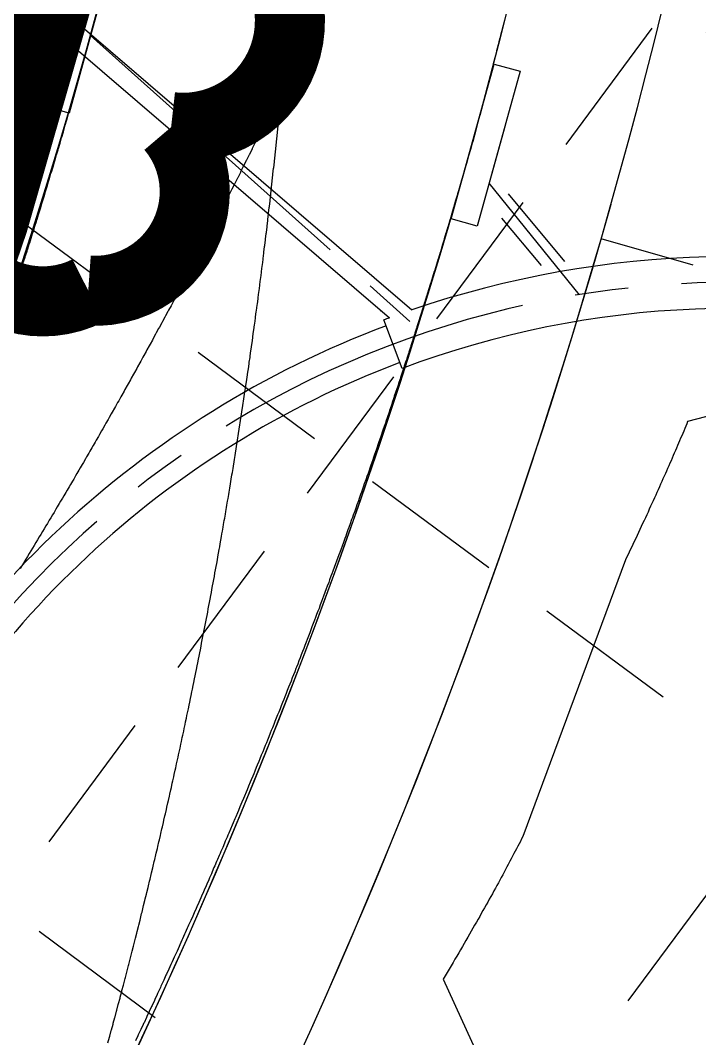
# Model space of a CAD drawing. Header units: feet. Extents: x 2260 to 6199, y 3666 to 7344.
# Drawn here: x 4651 to 4714.3, y 5181 to 5276 of the extents above; entities that cross this region are included whole.
import ezdxf

# ---------------------------------------------------------------- set-up
doc = ezdxf.new("R2010")
doc.units = ezdxf.units.FT
doc.header["$LTSCALE"] = 40
doc.header["$MEASUREMENT"] = 0
doc.linetypes.add('CENTER2', pattern=[1.125, 0.75, -0.125, 0.125, -0.125])
doc.linetypes.add('HIDDEN', pattern=[0.375, 0.25, -0.125])
for name, color, linetype in [('CL-STORM', 4, 'CENTER2'), ('EOP-PROP', 4, 'CONTINUOUS'), ('EROSION BLANKETS', 84, 'CONTINUOUS'), ('FLOW-ARROWS', 253, 'CONTINUOUS'), ('GRID', 254, 'HIDDEN'), ('INLET', 3, 'CONTINUOUS'), ('INLET PROTECTION', 5, 'CONTINUOUS'), ('lots-line', 4, 'CONTINUOUS'), ('PC', 43, 'CONTINUOUS'), ('ST-ROW', 2, 'CONTINUOUS'), ('STORM', 3, 'CONTINUOUS')]:
    doc.layers.add(name, color=color, linetype=linetype)

msp = doc.modelspace()

# ---------------------------------------------------------------- linework, layer by layer
at = {"layer": 'CL-STORM', "color": 7}
for p, q in [((4657.523, 5274.579), (4688.562, 5246.784)), ((4694.694, 5260.802), (4703.094, 5250.389))]:
    msp.add_line(p, q, dxfattribs=at)
msp.add_arc((4717.422, 5161.537), 90, 73.92936, 155.5479, dxfattribs=at)
at = {"layer": 'EOP-PROP', "color": 7}
for radius, end in [(538.659, 5.17282), (501.659, 5.17282), (501.659, 346.52428), (538.659, 344.84864)]:
    msp.add_arc((4174.097, 5408.596), radius, 323.37652, end, dxfattribs=at)
at = {"layer": 'EROSION BLANKETS', "const_width": 8}
msp.add_lwpolyline([(4461.18, 5156.551), (4543.63, 5095.465), (4549.119, 5093.214), (4555.371, 5093.623), (4560.162, 5096.332), (4565.941, 5101.786), (4570.593, 5108.771), (4583.062, 5125.517), (4595.399, 5144.03), (4611.625, 5172.201), (4625.506, 5200.08), (4638.815, 5231.131), (4647.762, 5257.433), (4653.827, 5278.527), (4661.145, 5309.611), (4668.49, 5353.638), (4671.332, 5406.603), (4669.008, 5461.993)], dxfattribs=at)
at = {"layer": 'FLOW-ARROWS', "color": 7}
msp.add_lwpolyline([(4706.846, 5250.94, 0, 1.667, 0), (4711.445, 5248.978, 0, 0, 0), (4715.167, 5247.391, 0, 0, 0)], format="xyseb", dxfattribs=at)
at = {"layer": 'GRID', "linetype": 'HIDDEN', "ltscale": 1.35}
for p, q in [((2990.573, 6553.207), (5593.006, 4624.036)), ((2959.457, 6511.233), (5561.89, 4582.061)), ((2928.341, 6469.258), (5530.774, 4540.086)), ((5240.503, 5991.035), (4151.317, 4521.734)), ((5282.477, 5959.92), (4193.292, 4490.619))]:
    msp.add_line(p, q, dxfattribs=at)
at = {"layer": 'INLET', "color": 7}
for points in [[(4657.118, 5282.474), (4659.527, 5281.807), (4655.52, 5267.352), (4653.111, 5268.02)], [(4657.118, 5282.474), (4659.527, 5281.807), (4655.52, 5267.352), (4653.111, 5268.02)], [(4657.118, 5282.474), (4659.527, 5281.807), (4655.52, 5267.352), (4653.111, 5268.02)], [(4695.182, 5271.922), (4697.591, 5271.254), (4693.584, 5256.799), (4691.175, 5257.467)], [(4695.182, 5271.922), (4697.591, 5271.254), (4693.584, 5256.799), (4691.175, 5257.467)]]:
    msp.add_lwpolyline(points, close=True, dxfattribs=at)
msp.add_lwpolyline([(4696.19, 5266.2), (4693.584, 5256.799), (4691.175, 5257.467), (4694.04, 5267.801)], dxfattribs=at)
at = {"layer": 'INLET PROTECTION', "color": 170, "ltscale": 100, "const_width": 6.539}
msp.add_lwpolyline([(4642.158, 5271.424, 0.520567), (4642.158, 5271.424, 0.765195), (4644.614, 5255.047, 0.417879), (4657.313, 5250.777, 0.6649), (4665.042, 5266.03, 0.744833), (4672.515, 5283.641, 0.975642), (4664.568, 5298.754, 0.520567), (4649.605, 5300.559, 0.520567), (4647.155, 5289.95, 0.540264), (4642.158, 5271.424)], format="xyb", close=True, dxfattribs=at)
at = {"layer": 'lots-line', "color": 7}
msp.add_line((4713.74, 5253.136), (4705.159, 5255.608), dxfattribs=at)
at = {"layer": 'PC', "color": 43, "flags": 128}
for points, elevation in [([(4650.934, 5252.363), (4651.069, 5252.784), (4651.111, 5252.915), (4651.247, 5253.34), (4651.288, 5253.466), (4651.424, 5253.895), (4651.464, 5254.018), (4651.601, 5254.451), (4651.639, 5254.571), (4651.677, 5254.69), (4651.814, 5255.123), (4651.85, 5255.239), (4651.988, 5255.676), (4652.126, 5256.118), (4652.161, 5256.229), (4652.195, 5256.338), (4652.334, 5256.782), (4652.474, 5257.231), (4652.506, 5257.335), (4652.538, 5257.438), (4652.677, 5257.889), (4652.818, 5258.345), (4652.848, 5258.442), (4652.99, 5258.902), (4653.018, 5258.996), (4653.047, 5259.089), (4653.188, 5259.55), (4653.33, 5260.017), (4653.357, 5260.104), (4653.5, 5260.575), (4653.525, 5260.659), (4653.669, 5261.133), (4653.693, 5261.213), (4653.837, 5261.691), (4653.86, 5261.768), (4653.883, 5261.844), (4654.026, 5262.323), (4654.171, 5262.808), (4654.192, 5262.878), (4654.213, 5262.948), (4654.357, 5263.434), (4654.503, 5263.925), (4654.522, 5263.989), (4654.54, 5264.052), (4654.685, 5264.545), (4654.832, 5265.044), (4654.848, 5265.101), (4654.995, 5265.603), (4655.011, 5265.657), (4655.026, 5265.71), (4655.173, 5266.213), (4655.32, 5266.723), (4655.334, 5266.77), (4655.482, 5267.283), (4655.495, 5267.326), (4655.507, 5267.37), (4655.655, 5267.883), (4655.666, 5267.923), (4655.814, 5268.44), (4655.824, 5268.477), (4655.972, 5268.997), (4656.122, 5269.524), (4656.13, 5269.555), (4656.28, 5270.085), (4656.288, 5270.112), (4656.295, 5270.139), (4656.445, 5270.67), (4656.595, 5271.208), (4656.601, 5271.228), (4656.751, 5271.769), (4656.756, 5271.786), (4656.761, 5271.803), (4656.911, 5272.344), (4657.062, 5272.893), (4657.065, 5272.903), (4657.068, 5272.913), (4657.218, 5273.461), (4657.37, 5274.017), (4657.371, 5274.02), (4657.372, 5274.024), (4657.523, 5274.579), (4657.561, 5274.714), (4657.717, 5275.267), (4657.719, 5275.271), (4657.72, 5275.276), (4657.875, 5275.829), (4658.028, 5276.376)], 546), ([(4650.934, 5252.363), (4651.069, 5252.784), (4651.111, 5252.915), (4651.247, 5253.34), (4651.288, 5253.466), (4651.424, 5253.895), (4651.464, 5254.018), (4651.601, 5254.451), (4651.639, 5254.571), (4651.677, 5254.69), (4651.814, 5255.123), (4651.85, 5255.239), (4651.988, 5255.676), (4652.126, 5256.118), (4652.161, 5256.229), (4652.195, 5256.338), (4652.334, 5256.782), (4652.474, 5257.231), (4652.506, 5257.335), (4652.538, 5257.438), (4652.677, 5257.889), (4652.818, 5258.345), (4652.848, 5258.442), (4652.99, 5258.902), (4653.018, 5258.996), (4653.047, 5259.089), (4653.188, 5259.55), (4653.33, 5260.017), (4653.357, 5260.104), (4653.5, 5260.575), (4653.525, 5260.659), (4653.669, 5261.133), (4653.693, 5261.213), (4653.837, 5261.691), (4653.86, 5261.768), (4653.883, 5261.844), (4654.026, 5262.323), (4654.171, 5262.808), (4654.192, 5262.878), (4654.213, 5262.948), (4654.357, 5263.434), (4654.503, 5263.925), (4654.522, 5263.989), (4654.54, 5264.052), (4654.685, 5264.545), (4654.832, 5265.044), (4654.848, 5265.101), (4654.995, 5265.603), (4655.011, 5265.657), (4655.026, 5265.71), (4655.173, 5266.213), (4655.32, 5266.723), (4655.334, 5266.77), (4655.482, 5267.283), (4655.495, 5267.326), (4655.507, 5267.37), (4655.655, 5267.883), (4655.666, 5267.923), (4655.814, 5268.44), (4655.824, 5268.477), (4655.972, 5268.997), (4656.122, 5269.524), (4656.13, 5269.555), (4656.28, 5270.085), (4656.288, 5270.112), (4656.295, 5270.139), (4656.445, 5270.67), (4656.595, 5271.208), (4656.601, 5271.228), (4656.751, 5271.769), (4656.756, 5271.786), (4656.761, 5271.803), (4656.911, 5272.344), (4657.062, 5272.893), (4657.065, 5272.903), (4657.068, 5272.913), (4657.218, 5273.461), (4657.37, 5274.017), (4657.371, 5274.02), (4657.372, 5274.024), (4657.523, 5274.579), (4657.561, 5274.714), (4657.717, 5275.267), (4657.719, 5275.271), (4657.72, 5275.276), (4657.875, 5275.829), (4658.028, 5276.376)], 546), ([(4696.138, 5276.063), (4696.005, 5275.528), (4695.989, 5275.463), (4695.854, 5274.925), (4695.839, 5274.863), (4695.702, 5274.321), (4695.688, 5274.264), (4695.55, 5273.718), (4695.409, 5273.167), (4695.396, 5273.116), (4695.384, 5273.065), (4695.243, 5272.513), (4695.099, 5271.954), (4695.088, 5271.91), (4695.077, 5271.867), (4694.933, 5271.308), (4694.922, 5271.269), (4694.777, 5270.706), (4694.629, 5270.137), (4694.62, 5270.104), (4694.47, 5269.531), (4694.463, 5269.502), (4694.455, 5269.474), (4694.305, 5268.901), (4694.298, 5268.876), (4694.146, 5268.299), (4693.991, 5267.716), (4693.986, 5267.698), (4693.83, 5267.112), (4693.826, 5267.097), (4693.822, 5267.083), (4693.665, 5266.496), (4693.506, 5265.903), (4693.504, 5265.896), (4693.502, 5265.888), (4693.342, 5265.295), (4693.179, 5264.695), (4693.138, 5264.55), (4693.138, 5264.549), (4692.968, 5263.952), (4692.967, 5263.947), (4692.798, 5263.353), (4692.63, 5262.767), (4692.627, 5262.755), (4692.624, 5262.744), (4692.455, 5262.157), (4692.288, 5261.578), (4692.283, 5261.56), (4692.116, 5260.985), (4692.11, 5260.962), (4691.944, 5260.391), (4691.936, 5260.365), (4691.77, 5259.797), (4691.762, 5259.768), (4691.753, 5259.738), (4691.587, 5259.171), (4691.422, 5258.611), (4691.411, 5258.575), (4691.4, 5258.538), (4691.235, 5257.978), (4691.07, 5257.425), (4691.057, 5257.382), (4691.044, 5257.338), (4690.88, 5256.786), (4690.865, 5256.738), (4690.701, 5256.19), (4690.686, 5256.139), (4690.522, 5255.594), (4690.505, 5255.54), (4690.342, 5254.999), (4690.324, 5254.941), (4690.161, 5254.404), (4690.142, 5254.342), (4689.98, 5253.809), (4689.96, 5253.743), (4689.798, 5253.214), (4689.637, 5252.691), (4689.615, 5252.62), (4689.593, 5252.547), (4689.432, 5252.025), (4689.272, 5251.51), (4689.248, 5251.431), (4689.223, 5251.351), (4689.063, 5250.837), (4688.905, 5250.329), (4688.878, 5250.244), (4688.72, 5249.74), (4688.692, 5249.65), (4688.534, 5249.15), (4688.505, 5249.057), (4688.348, 5248.56), (4688.318, 5248.464), (4688.287, 5248.366), (4688.13, 5247.871), (4687.974, 5247.382), (4687.941, 5247.278), (4687.785, 5246.793), (4687.751, 5246.686), (4687.597, 5246.204), (4687.561, 5246.094), (4687.407, 5245.616), (4687.37, 5245.502), (4687.217, 5245.028), (4687.179, 5244.91), (4687.026, 5244.44), (4686.986, 5244.319), (4686.947, 5244.197), (4686.794, 5243.728), (4686.752, 5243.602), (4686.6, 5243.137), (4686.449, 5242.677), (4686.406, 5242.546), (4686.255, 5242.09), (4686.211, 5241.955), (4686.061, 5241.503), (4686.015, 5241.365), (4685.866, 5240.917), (4685.819, 5240.775), (4685.67, 5240.33), (4685.622, 5240.185), (4685.474, 5239.744), (4685.424, 5239.595), (4685.374, 5239.445), (4685.226, 5239.006), (4685.079, 5238.572), (4685.027, 5238.417), (4684.973, 5238.259), (4684.827, 5237.828), (4684.772, 5237.667), (4684.627, 5237.239), (4684.482, 5236.817), (4684.426, 5236.651), (4684.368, 5236.483), (4684.224, 5236.062), (4684.081, 5235.647), (4684.021, 5235.474), (4683.961, 5235.3), (4683.818, 5234.887), (4683.677, 5234.479), (4683.615, 5234.299), (4683.474, 5233.895), (4683.41, 5233.712), (4683.345, 5233.527), (4683.205, 5233.125), (4683.066, 5232.728), (4682.999, 5232.538), (4682.861, 5232.145), (4682.793, 5231.952), (4682.724, 5231.756), (4682.586, 5231.365), (4682.515, 5231.166), (4682.378, 5230.779), (4682.306, 5230.577), (4682.169, 5230.193), (4682.034, 5229.815), (4681.96, 5229.608), (4681.885, 5229.398), (4681.75, 5229.022), (4681.617, 5228.651), (4681.54, 5228.437), (4681.407, 5228.07), (4681.328, 5227.852), (4681.249, 5227.633), (4681.117, 5227.268), (4680.985, 5226.907), (4680.904, 5226.683), (4680.774, 5226.327), (4680.691, 5226.099), (4680.606, 5225.869), (4680.477, 5225.516), (4680.391, 5225.282), (4680.262, 5224.932), (4680.135, 5224.586), (4680.047, 5224.349), (4679.958, 5224.108), (4679.831, 5223.765), (4679.741, 5223.522), (4679.615, 5223.183), (4679.522, 5222.935), (4679.397, 5222.6), (4679.273, 5222.269), (4679.179, 5222.018), (4679.084, 5221.764), (4678.961, 5221.436), (4678.839, 5221.112), (4678.741, 5220.854), (4678.62, 5220.533), (4678.521, 5220.272), (4678.421, 5220.008), (4678.301, 5219.691), (4678.182, 5219.378), (4678.08, 5219.11), (4677.976, 5218.839), (4677.858, 5218.529), (4677.74, 5218.223), (4677.635, 5217.948), (4677.519, 5217.646), (4677.412, 5217.368), (4677.303, 5217.087), (4677.188, 5216.788), (4677.078, 5216.504), (4676.963, 5216.208), (4676.85, 5215.917), (4676.738, 5215.629), (4676.711, 5215.559), (4676.683, 5215.489), (4676.569, 5215.197), (4676.457, 5214.91), (4676.346, 5214.626), (4676.23, 5214.331), (4676.12, 5214.051), (4676.003, 5213.752), (4675.884, 5213.45), (4675.775, 5213.174), (4675.654, 5212.869), (4675.546, 5212.596), (4675.439, 5212.327), (4675.317, 5212.018), (4675.211, 5211.752), (4675.086, 5211.441), (4674.982, 5211.178), (4674.856, 5210.863), (4674.728, 5210.544), (4674.624, 5210.286), (4674.494, 5209.964), (4674.392, 5209.709), (4674.29, 5209.458), (4674.159, 5209.133), (4674.026, 5208.804), (4673.926, 5208.557), (4673.826, 5208.312), (4673.692, 5207.981), (4673.593, 5207.74), (4673.457, 5207.405), (4673.318, 5207.066), (4673.221, 5206.83), (4673.081, 5206.488), (4672.985, 5206.255), (4672.843, 5205.909), (4672.749, 5205.68), (4672.655, 5205.453), (4672.511, 5205.105), (4672.419, 5204.882), (4672.273, 5204.531), (4672.125, 5204.176), (4672.034, 5203.957), (4671.885, 5203.598), (4671.795, 5203.383), (4671.643, 5203.021), (4671.555, 5202.81), (4671.467, 5202.601), (4671.314, 5202.237), (4671.227, 5202.031), (4671.073, 5201.664), (4670.987, 5201.462), (4670.831, 5201.091), (4670.746, 5200.893), (4670.588, 5200.519), (4670.427, 5200.141), (4670.344, 5199.947), (4670.263, 5199.756), (4670.1, 5199.375), (4670.02, 5199.187), (4669.856, 5198.804), (4669.689, 5198.416), (4669.61, 5198.233), (4669.532, 5198.052), (4669.364, 5197.662), (4669.288, 5197.484), (4669.118, 5197.091), (4669.042, 5196.917), (4668.87, 5196.521), (4668.796, 5196.35), (4668.622, 5195.951), (4668.55, 5195.784), (4668.374, 5195.381), (4668.302, 5195.218), (4668.124, 5194.812), (4668.054, 5194.652), (4667.874, 5194.242), (4667.806, 5194.086), (4667.624, 5193.674), (4667.439, 5193.256), (4667.373, 5193.105), (4667.186, 5192.684), (4667.121, 5192.537), (4667.056, 5192.391), (4666.868, 5191.969), (4666.678, 5191.542), (4666.615, 5191.401), (4666.553, 5191.262), (4666.361, 5190.834), (4666.3, 5190.698), (4666.106, 5190.267), (4666.047, 5190.135), (4665.851, 5189.7), (4665.793, 5189.571), (4665.595, 5189.133), (4665.395, 5188.69), (4665.339, 5188.567), (4665.136, 5188.121), (4665.082, 5188.001), (4665.028, 5187.883), (4664.824, 5187.436), (4664.617, 5186.983), (4664.565, 5186.87), (4664.357, 5186.415), (4664.306, 5186.305), (4664.095, 5185.847), (4664.047, 5185.741), (4663.833, 5185.279), (4663.786, 5185.176), (4663.739, 5185.075), (4663.525, 5184.612), (4663.48, 5184.515), (4663.263, 5184.048), (4663.22, 5183.954), (4663.001, 5183.485), (4662.779, 5183.01), (4662.738, 5182.922), (4662.514, 5182.444), (4662.474, 5182.359), (4662.435, 5182.275), (4662.21, 5181.796), (4661.982, 5181.312), (4661.945, 5181.234), (4661.715, 5180.747)], 546), ([(4675.923, 5276.289), (4675.878, 5275.72), (4675.875, 5275.684), (4675.828, 5275.112), (4675.826, 5275.08), (4675.778, 5274.504), (4675.776, 5274.475), (4675.727, 5273.896), (4675.725, 5273.871), (4675.676, 5273.287), (4675.674, 5273.266), (4675.624, 5272.679), (4675.622, 5272.661), (4675.571, 5272.071), (4675.569, 5272.057), (4675.517, 5271.462), (4675.516, 5271.452), (4675.462, 5270.854), (4675.462, 5270.847), (4675.407, 5270.245), (4675.407, 5270.242), (4675.351, 5269.637), (4675.615, 5270.187), (4675.876, 5270.731), (4675.879, 5270.738), (4675.882, 5270.745), (4676.142, 5271.289), (4676.398, 5271.826), (4676.405, 5271.84), (4676.659, 5272.375), (4676.667, 5272.392), (4676.675, 5272.409), (4676.928, 5272.944), (4677.178, 5273.473), (4677.189, 5273.497), (4677.2, 5273.521), (4677.449, 5274.05), (4677.462, 5274.078), (4677.708, 5274.604), (4677.723, 5274.635), (4677.967, 5275.158), (4678.208, 5275.674), (4678.226, 5275.712), (4678.465, 5276.226)], 546), ([(4675.923, 5276.289), (4675.878, 5275.72), (4675.875, 5275.684), (4675.828, 5275.112), (4675.826, 5275.08), (4675.778, 5274.504), (4675.776, 5274.475), (4675.727, 5273.896), (4675.725, 5273.871), (4675.676, 5273.287), (4675.674, 5273.266), (4675.624, 5272.679), (4675.622, 5272.661), (4675.571, 5272.071), (4675.569, 5272.057), (4675.517, 5271.462), (4675.516, 5271.452), (4675.462, 5270.854), (4675.462, 5270.847), (4675.407, 5270.245), (4675.407, 5270.242), (4675.351, 5269.637), (4675.615, 5270.187), (4675.876, 5270.731), (4675.879, 5270.738), (4675.882, 5270.745), (4676.142, 5271.289), (4676.398, 5271.826), (4676.405, 5271.84), (4676.659, 5272.375), (4676.667, 5272.392), (4676.675, 5272.409), (4676.928, 5272.944), (4677.178, 5273.473), (4677.189, 5273.497), (4677.2, 5273.521), (4677.449, 5274.05), (4677.462, 5274.078), (4677.708, 5274.604), (4677.723, 5274.635), (4677.967, 5275.158), (4678.208, 5275.674), (4678.226, 5275.712), (4678.465, 5276.226)], 546), ([(4674.677, 5262.844), (4674.736, 5263.41), (4674.74, 5263.449), (4674.8, 5264.018), (4674.803, 5264.053), (4674.862, 5264.627), (4674.866, 5264.658), (4674.924, 5265.235), (4674.927, 5265.262), (4674.985, 5265.843), (4674.988, 5265.866), (4675.046, 5266.451), (4675.048, 5266.47), (4675.106, 5267.059), (4675.107, 5267.075), (4675.165, 5267.667), (4675.166, 5267.679), (4675.223, 5268.275), (4675.224, 5268.283), (4675.281, 5268.882), (4675.337, 5269.489), (4675.337, 5269.49), (4675.337, 5269.49), (4675.351, 5269.637), (4675.287, 5269.504), (4675.287, 5269.504), (4675.022, 5268.955), (4675.021, 5268.951), (4674.757, 5268.407), (4674.754, 5268.4), (4674.491, 5267.859), (4674.486, 5267.849), (4674.225, 5267.311), (4674.218, 5267.298), (4673.958, 5266.764), (4673.949, 5266.748), (4673.69, 5266.218), (4673.68, 5266.198), (4673.422, 5265.671), (4673.41, 5265.648), (4673.153, 5265.125), (4673.14, 5265.099), (4672.883, 5264.58), (4672.868, 5264.551), (4672.613, 5264.035), (4672.597, 5264.002), (4672.342, 5263.49), (4672.324, 5263.455), (4672.071, 5262.946), (4672.051, 5262.907), (4671.799, 5262.402), (4671.778, 5262.361), (4671.527, 5261.859), (4671.504, 5261.814), (4671.254, 5261.316), (4671.229, 5261.268), (4670.98, 5260.774), (4670.954, 5260.723), (4670.706, 5260.232), (4670.678, 5260.177), (4670.431, 5259.69), (4670.401, 5259.633), (4670.156, 5259.149), (4670.124, 5259.089), (4669.88, 5258.609), (4669.846, 5258.545), (4669.603, 5258.068), (4669.568, 5258.001), (4669.326, 5257.529), (4669.289, 5257.459), (4669.048, 5256.989), (4669.01, 5256.916), (4668.77, 5256.45), (4668.73, 5256.374), (4668.491, 5255.912), (4668.449, 5255.833), (4668.211, 5255.374), (4668.168, 5255.291), (4667.931, 5254.836), (4667.886, 5254.751), (4667.65, 5254.299), (4667.603, 5254.211), (4667.369, 5253.763), (4667.32, 5253.671), (4667.087, 5253.226), (4667.037, 5253.131), (4666.805, 5252.69), (4666.753, 5252.593), (4666.522, 5252.155), (4666.468, 5252.054), (4666.238, 5251.62), (4666.182, 5251.516), (4665.954, 5251.086), (4665.896, 5250.979), (4665.669, 5250.552), (4665.61, 5250.441), (4665.384, 5250.018), (4665.323, 5249.905), (4665.098, 5249.485), (4665.035, 5249.369), (4664.812, 5248.952), (4664.747, 5248.833), (4664.525, 5248.42), (4664.458, 5248.298), (4664.237, 5247.888), (4664.168, 5247.763), (4663.949, 5247.357), (4663.878, 5247.228), (4663.66, 5246.826), (4663.588, 5246.695), (4663.371, 5246.296), (4663.296, 5246.161), (4663.081, 5245.766), (4663.005, 5245.628), (4662.79, 5245.236), (4662.712, 5245.096), (4662.499, 5244.707), (4662.419, 5244.564), (4662.208, 5244.178), (4662.126, 5244.032), (4661.916, 5243.65), (4661.832, 5243.501), (4661.623, 5243.123), (4661.537, 5242.97), (4661.33, 5242.595), (4661.242, 5242.44), (4661.036, 5242.069), (4660.946, 5241.91), (4660.741, 5241.542), (4660.65, 5241.381), (4660.446, 5241.016), (4660.353, 5240.852), (4660.151, 5240.491), (4660.055, 5240.323), (4659.854, 5239.966), (4659.757, 5239.795), (4659.558, 5239.441), (4659.458, 5239.268), (4659.26, 5238.917), (4659.159, 5238.741), (4658.963, 5238.394), (4658.859, 5238.214), (4658.664, 5237.871), (4658.559, 5237.688), (4658.365, 5237.348), (4658.258, 5237.163), (4658.066, 5236.826), (4657.956, 5236.638), (4657.765, 5236.304), (4657.654, 5236.113), (4657.465, 5235.783), (4657.352, 5235.589), (4657.164, 5235.262), (4657.048, 5235.065), (4656.862, 5234.742), (4656.745, 5234.542), (4656.56, 5234.222), (4656.44, 5234.019), (4656.257, 5233.703), (4656.135, 5233.497), (4655.953, 5233.184), (4655.83, 5232.975), (4655.649, 5232.665), (4655.524, 5232.453), (4655.345, 5232.147), (4655.217, 5231.933), (4655.04, 5231.63), (4654.91, 5231.412), (4654.734, 5231.113), (4654.602, 5230.892), (4654.428, 5230.596), (4654.294, 5230.373), (4654.121, 5230.08), (4653.985, 5229.854), (4653.814, 5229.564), (4653.676, 5229.335), (4653.506, 5229.049), (4653.366, 5228.817), (4653.197, 5228.534), (4653.055, 5228.299), (4652.888, 5228.02), (4652.744, 5227.782), (4652.579, 5227.506), (4652.432, 5227.266), (4652.269, 5226.993), (4652.12, 5226.75), (4651.958, 5226.48), (4651.808, 5226.234), (4651.647, 5225.968), (4651.494, 5225.719), (4651.335, 5225.456), (4651.298, 5225.395), (4651.26, 5225.332), (4651.104, 5225.08), (4650.948, 5224.821)], 546), ([(4674.677, 5262.844), (4674.736, 5263.41), (4674.74, 5263.449), (4674.8, 5264.018), (4674.803, 5264.053), (4674.862, 5264.627), (4674.866, 5264.658), (4674.924, 5265.235), (4674.927, 5265.262), (4674.985, 5265.843), (4674.988, 5265.866), (4675.046, 5266.451), (4675.048, 5266.47), (4675.106, 5267.059), (4675.107, 5267.075), (4675.165, 5267.667), (4675.166, 5267.679), (4675.223, 5268.275), (4675.224, 5268.283), (4675.281, 5268.882), (4675.337, 5269.489), (4675.337, 5269.49), (4675.337, 5269.49), (4675.351, 5269.637), (4675.287, 5269.504), (4675.287, 5269.504), (4675.022, 5268.955), (4675.021, 5268.951), (4674.757, 5268.407), (4674.754, 5268.4), (4674.491, 5267.859), (4674.486, 5267.849), (4674.225, 5267.311), (4674.218, 5267.298), (4673.958, 5266.764), (4673.949, 5266.748), (4673.69, 5266.218), (4673.68, 5266.198), (4673.422, 5265.671), (4673.41, 5265.648), (4673.153, 5265.125), (4673.14, 5265.099), (4672.883, 5264.58), (4672.868, 5264.551), (4672.613, 5264.035), (4672.597, 5264.002), (4672.342, 5263.49), (4672.324, 5263.455), (4672.071, 5262.946), (4672.051, 5262.907), (4671.799, 5262.402), (4671.778, 5262.361), (4671.527, 5261.859), (4671.504, 5261.814), (4671.254, 5261.316), (4671.229, 5261.268), (4670.98, 5260.774), (4670.954, 5260.723), (4670.706, 5260.232), (4670.678, 5260.177), (4670.431, 5259.69), (4670.401, 5259.633), (4670.156, 5259.149), (4670.124, 5259.089), (4669.88, 5258.609), (4669.846, 5258.545), (4669.603, 5258.068), (4669.568, 5258.001), (4669.326, 5257.529), (4669.289, 5257.459), (4669.048, 5256.989), (4669.01, 5256.916), (4668.77, 5256.45), (4668.73, 5256.374), (4668.491, 5255.912), (4668.449, 5255.833), (4668.211, 5255.374), (4668.168, 5255.291), (4667.931, 5254.836), (4667.886, 5254.751), (4667.65, 5254.299), (4667.603, 5254.211), (4667.369, 5253.763), (4667.32, 5253.671), (4667.087, 5253.226), (4667.037, 5253.131), (4666.805, 5252.69), (4666.753, 5252.593), (4666.522, 5252.155), (4666.468, 5252.054), (4666.238, 5251.62), (4666.182, 5251.516), (4665.954, 5251.086), (4665.896, 5250.979), (4665.669, 5250.552), (4665.61, 5250.441), (4665.384, 5250.018), (4665.323, 5249.905), (4665.098, 5249.485), (4665.035, 5249.369), (4664.812, 5248.952), (4664.747, 5248.833), (4664.525, 5248.42), (4664.458, 5248.298), (4664.237, 5247.888), (4664.168, 5247.763), (4663.949, 5247.357), (4663.878, 5247.228), (4663.66, 5246.826), (4663.588, 5246.695), (4663.371, 5246.296), (4663.296, 5246.161), (4663.081, 5245.766), (4663.005, 5245.628), (4662.79, 5245.236), (4662.712, 5245.096), (4662.499, 5244.707), (4662.419, 5244.564), (4662.208, 5244.178), (4662.126, 5244.032), (4661.916, 5243.65), (4661.832, 5243.501), (4661.623, 5243.123), (4661.537, 5242.97), (4661.33, 5242.595), (4661.242, 5242.44), (4661.036, 5242.069), (4660.946, 5241.91), (4660.741, 5241.542), (4660.65, 5241.381), (4660.446, 5241.016), (4660.353, 5240.852), (4660.151, 5240.491), (4660.055, 5240.323), (4659.854, 5239.966), (4659.757, 5239.795), (4659.558, 5239.441), (4659.458, 5239.268), (4659.26, 5238.917), (4659.159, 5238.741), (4658.963, 5238.394), (4658.859, 5238.214), (4658.664, 5237.871), (4658.559, 5237.688), (4658.365, 5237.348), (4658.258, 5237.163), (4658.066, 5236.826), (4657.956, 5236.638), (4657.765, 5236.304), (4657.654, 5236.113), (4657.465, 5235.783), (4657.352, 5235.589), (4657.164, 5235.262), (4657.048, 5235.065), (4656.862, 5234.742), (4656.745, 5234.542), (4656.56, 5234.222), (4656.44, 5234.019), (4656.257, 5233.703), (4656.135, 5233.497), (4655.953, 5233.184), (4655.83, 5232.975), (4655.649, 5232.665), (4655.524, 5232.453), (4655.345, 5232.147), (4655.217, 5231.933), (4655.04, 5231.63), (4654.91, 5231.412), (4654.734, 5231.113), (4654.602, 5230.892), (4654.428, 5230.596), (4654.294, 5230.373), (4654.121, 5230.08), (4653.985, 5229.854), (4653.814, 5229.564), (4653.676, 5229.335), (4653.506, 5229.049), (4653.366, 5228.817), (4653.197, 5228.534), (4653.055, 5228.299), (4652.888, 5228.02), (4652.744, 5227.782), (4652.579, 5227.506), (4652.432, 5227.266), (4652.269, 5226.993), (4652.12, 5226.75), (4651.958, 5226.48), (4651.808, 5226.234), (4651.647, 5225.968), (4651.494, 5225.719), (4651.335, 5225.456), (4651.298, 5225.395), (4651.26, 5225.332), (4651.104, 5225.08), (4650.948, 5224.821)], 546), ([(4694.018, 5267.817), (4693.991, 5267.716), (4693.986, 5267.698), (4693.83, 5267.112), (4693.826, 5267.097), (4693.822, 5267.083), (4693.665, 5266.496), (4693.506, 5265.903), (4693.504, 5265.896), (4693.502, 5265.888), (4693.342, 5265.295), (4693.179, 5264.695), (4693.138, 5264.55), (4693.138, 5264.549), (4692.968, 5263.952), (4692.967, 5263.947), (4692.798, 5263.353), (4692.63, 5262.767), (4692.627, 5262.755), (4692.624, 5262.744), (4692.455, 5262.157), (4692.288, 5261.578), (4692.283, 5261.56), (4692.116, 5260.985), (4692.11, 5260.962), (4691.944, 5260.391), (4691.936, 5260.365), (4691.77, 5259.797), (4691.762, 5259.768), (4691.753, 5259.738), (4691.587, 5259.171), (4691.422, 5258.611), (4691.411, 5258.575), (4691.4, 5258.538), (4691.235, 5257.978), (4691.07, 5257.425), (4691.057, 5257.382), (4691.044, 5257.338), (4690.88, 5256.786), (4690.865, 5256.738), (4690.701, 5256.19), (4690.686, 5256.139), (4690.522, 5255.594), (4690.505, 5255.54), (4690.342, 5254.999), (4690.324, 5254.941), (4690.161, 5254.404), (4690.142, 5254.342), (4689.98, 5253.809), (4689.96, 5253.743), (4689.798, 5253.214), (4689.637, 5252.691), (4689.615, 5252.62), (4689.593, 5252.547), (4689.432, 5252.025), (4689.272, 5251.51), (4689.248, 5251.431), (4689.223, 5251.351), (4689.063, 5250.837), (4688.905, 5250.329), (4688.878, 5250.244), (4688.72, 5249.74), (4688.692, 5249.65), (4688.534, 5249.15), (4688.505, 5249.057), (4688.348, 5248.56), (4688.318, 5248.464), (4688.287, 5248.366), (4688.13, 5247.871), (4687.974, 5247.382), (4687.941, 5247.278), (4687.785, 5246.793), (4687.751, 5246.686), (4687.597, 5246.204), (4687.561, 5246.094), (4687.407, 5245.616), (4687.37, 5245.502), (4687.217, 5245.028), (4687.179, 5244.91), (4687.026, 5244.44), (4686.986, 5244.319), (4686.947, 5244.197), (4686.794, 5243.728), (4686.752, 5243.602), (4686.6, 5243.137), (4686.449, 5242.677), (4686.406, 5242.546), (4686.255, 5242.09), (4686.211, 5241.955), (4686.061, 5241.503), (4686.015, 5241.365), (4685.866, 5240.917), (4685.819, 5240.775), (4685.67, 5240.33), (4685.622, 5240.185), (4685.474, 5239.744), (4685.424, 5239.595), (4685.374, 5239.445), (4685.226, 5239.006), (4685.079, 5238.572), (4685.027, 5238.417), (4684.973, 5238.259), (4684.827, 5237.828), (4684.772, 5237.667), (4684.627, 5237.239), (4684.482, 5236.817), (4684.426, 5236.651), (4684.368, 5236.483), (4684.224, 5236.062), (4684.081, 5235.647), (4684.021, 5235.474), (4683.961, 5235.3), (4683.818, 5234.887), (4683.677, 5234.479), (4683.615, 5234.299), (4683.474, 5233.895), (4683.41, 5233.712), (4683.345, 5233.527), (4683.205, 5233.125), (4683.066, 5232.728), (4682.999, 5232.538), (4682.861, 5232.145), (4682.793, 5231.952), (4682.724, 5231.756), (4682.586, 5231.365), (4682.515, 5231.166), (4682.378, 5230.779), (4682.306, 5230.577), (4682.169, 5230.193), (4682.034, 5229.815), (4681.96, 5229.608), (4681.885, 5229.398), (4681.75, 5229.022), (4681.617, 5228.651), (4681.54, 5228.437), (4681.407, 5228.07), (4681.328, 5227.852), (4681.249, 5227.633), (4681.117, 5227.268), (4680.985, 5226.907), (4680.904, 5226.683), (4680.774, 5226.327), (4680.691, 5226.099), (4680.606, 5225.869), (4680.477, 5225.516), (4680.391, 5225.282), (4680.262, 5224.932), (4680.135, 5224.586), (4680.047, 5224.349), (4679.958, 5224.108), (4679.831, 5223.765), (4679.741, 5223.522), (4679.615, 5223.183), (4679.522, 5222.935), (4679.397, 5222.6), (4679.273, 5222.269), (4679.179, 5222.018), (4679.084, 5221.764), (4678.961, 5221.436), (4678.839, 5221.112), (4678.741, 5220.854), (4678.62, 5220.533), (4678.521, 5220.272), (4678.421, 5220.008), (4678.301, 5219.691), (4678.182, 5219.378), (4678.08, 5219.11), (4677.976, 5218.839), (4677.858, 5218.529), (4677.74, 5218.223), (4677.635, 5217.948), (4677.519, 5217.646), (4677.412, 5217.368), (4677.303, 5217.087), (4677.188, 5216.788), (4677.078, 5216.504), (4676.963, 5216.208), (4676.85, 5215.917), (4676.738, 5215.629), (4676.711, 5215.559), (4676.683, 5215.489), (4676.569, 5215.197), (4676.457, 5214.91), (4676.346, 5214.626), (4676.23, 5214.331), (4676.12, 5214.051), (4676.003, 5213.752), (4675.884, 5213.45), (4675.775, 5213.174), (4675.654, 5212.869), (4675.546, 5212.596), (4675.439, 5212.327), (4675.317, 5212.018), (4675.211, 5211.752), (4675.086, 5211.441), (4674.982, 5211.178), (4674.856, 5210.863), (4674.728, 5210.544), (4674.624, 5210.286), (4674.494, 5209.964), (4674.392, 5209.709), (4674.29, 5209.458), (4674.159, 5209.133), (4674.026, 5208.804), (4673.926, 5208.557), (4673.826, 5208.312), (4673.692, 5207.981), (4673.593, 5207.74), (4673.457, 5207.405), (4673.318, 5207.066), (4673.221, 5206.83), (4673.081, 5206.488), (4672.985, 5206.255), (4672.843, 5205.909), (4672.749, 5205.68), (4672.655, 5205.453), (4672.511, 5205.105), (4672.419, 5204.882), (4672.273, 5204.531), (4672.125, 5204.176), (4672.034, 5203.957), (4671.885, 5203.598), (4671.795, 5203.383), (4671.643, 5203.021), (4671.555, 5202.81), (4671.467, 5202.601), (4671.314, 5202.237), (4671.227, 5202.031), (4671.073, 5201.664), (4670.987, 5201.462), (4670.831, 5201.091), (4670.746, 5200.893), (4670.588, 5200.519), (4670.427, 5200.141), (4670.344, 5199.947), (4670.263, 5199.756), (4670.1, 5199.375), (4670.02, 5199.187), (4669.856, 5198.804), (4669.689, 5198.416), (4669.61, 5198.233), (4669.532, 5198.052), (4669.364, 5197.662), (4669.288, 5197.484), (4669.118, 5197.091), (4669.042, 5196.917), (4668.87, 5196.521), (4668.796, 5196.35), (4668.622, 5195.951), (4668.55, 5195.784), (4668.374, 5195.381), (4668.302, 5195.218), (4668.124, 5194.812), (4668.054, 5194.652), (4667.874, 5194.242), (4667.806, 5194.086), (4667.624, 5193.674), (4667.439, 5193.256), (4667.373, 5193.105), (4667.186, 5192.684), (4667.121, 5192.537), (4667.056, 5192.391), (4666.868, 5191.969), (4666.678, 5191.542), (4666.615, 5191.401), (4666.553, 5191.262), (4666.361, 5190.834), (4666.3, 5190.698), (4666.106, 5190.267), (4666.047, 5190.135), (4665.851, 5189.7), (4665.793, 5189.571), (4665.595, 5189.133), (4665.395, 5188.69), (4665.339, 5188.567), (4665.136, 5188.121), (4665.082, 5188.001), (4665.028, 5187.883), (4664.824, 5187.436), (4664.617, 5186.983), (4664.565, 5186.87), (4664.357, 5186.415), (4664.306, 5186.305), (4664.095, 5185.847), (4664.047, 5185.741), (4663.833, 5185.279), (4663.786, 5185.176), (4663.739, 5185.075), (4663.525, 5184.612), (4663.48, 5184.515), (4663.263, 5184.048), (4663.22, 5183.954), (4663.001, 5183.485), (4662.779, 5183.01), (4662.738, 5182.922), (4662.514, 5182.444), (4662.474, 5182.359), (4662.435, 5182.275), (4662.21, 5181.796), (4661.982, 5181.312), (4661.945, 5181.234), (4661.715, 5180.747)], 546), ([(4659.154, 5180.566), (4659.3, 5181.101), (4659.32, 5181.176), (4659.465, 5181.708), (4659.486, 5181.786), (4659.629, 5182.314), (4659.65, 5182.396), (4659.792, 5182.92), (4659.814, 5183.006), (4659.954, 5183.527), (4659.977, 5183.616), (4660.115, 5184.133), (4660.139, 5184.226), (4660.276, 5184.74), (4660.301, 5184.836), (4660.436, 5185.346), (4660.461, 5185.447), (4660.595, 5185.953), (4660.621, 5186.057), (4660.753, 5186.56), (4660.781, 5186.667), (4660.911, 5187.167), (4660.939, 5187.278), (4661.068, 5187.774), (4661.097, 5187.888), (4661.224, 5188.381), (4661.254, 5188.499), (4661.379, 5188.988), (4661.41, 5189.11), (4661.534, 5189.595), (4661.565, 5189.72), (4661.688, 5190.202), (4661.72, 5190.331), (4661.841, 5190.81), (4661.874, 5190.942), (4661.993, 5191.417), (4662.027, 5191.553), (4662.145, 5192.024), (4662.179, 5192.164), (4662.296, 5192.632), (4662.331, 5192.775), (4662.446, 5193.239), (4662.482, 5193.386), (4662.596, 5193.847), (4662.632, 5193.998), (4662.744, 5194.455), (4662.781, 5194.609), (4662.892, 5195.062), (4662.93, 5195.22), (4663.039, 5195.67), (4663.077, 5195.832), (4663.186, 5196.278), (4663.224, 5196.443), (4663.331, 5196.886), (4663.371, 5197.055), (4663.476, 5197.494), (4663.516, 5197.666), (4663.62, 5198.102), (4663.661, 5198.278), (4663.764, 5198.71), (4663.805, 5198.889), (4663.906, 5199.318), (4663.948, 5199.501), (4664.048, 5199.926), (4664.091, 5200.113), (4664.189, 5200.534), (4664.232, 5200.725), (4664.33, 5201.142), (4664.373, 5201.337), (4664.469, 5201.75), (4664.514, 5201.948), (4664.608, 5202.359), (4664.653, 5202.56), (4664.746, 5202.967), (4664.792, 5203.172), (4664.883, 5203.576), (4664.93, 5203.784), (4665.02, 5204.184), (4665.067, 5204.397), (4665.156, 5204.792), (4665.203, 5205.009), (4665.291, 5205.401), (4665.339, 5205.621), (4665.425, 5206.01), (4665.474, 5206.233), (4665.559, 5206.618), (4665.608, 5206.845), (4665.692, 5207.227), (4665.741, 5207.458), (4665.824, 5207.835), (4665.874, 5208.07), (4665.955, 5208.444), (4666.006, 5208.682), (4666.086, 5209.053), (4666.137, 5209.295), (4666.216, 5209.662), (4666.267, 5209.907), (4666.345, 5210.271), (4666.397, 5210.52), (4666.473, 5210.879), (4666.525, 5211.132), (4666.601, 5211.488), (4666.653, 5211.745), (4666.728, 5212.097), (4666.781, 5212.357), (4666.854, 5212.706), (4666.907, 5212.97), (4666.979, 5213.315), (4667.033, 5213.583), (4667.104, 5213.924), (4667.158, 5214.195), (4667.228, 5214.533), (4667.282, 5214.808), (4667.351, 5215.142), (4667.406, 5215.421), (4667.473, 5215.751), (4667.529, 5216.034), (4667.595, 5216.36), (4667.651, 5216.646), (4667.716, 5216.97), (4667.772, 5217.259), (4667.836, 5217.579), (4667.892, 5217.872), (4667.955, 5218.188), (4668.012, 5218.485), (4668.074, 5218.797), (4668.088, 5218.869), (4668.102, 5218.944), (4668.163, 5219.252), (4668.22, 5219.553), (4668.278, 5219.859), (4668.337, 5220.163), (4668.395, 5220.463), (4668.453, 5220.772), (4668.511, 5221.085), (4668.569, 5221.381), (4668.625, 5221.674), (4668.683, 5221.99), (4668.742, 5222.311), (4668.797, 5222.6), (4668.851, 5222.886), (4668.91, 5223.209), (4668.963, 5223.491), (4669.023, 5223.818), (4669.075, 5224.097), (4669.135, 5224.428), (4669.186, 5224.703), (4669.246, 5225.037), (4669.296, 5225.308), (4669.356, 5225.647), (4669.405, 5225.914), (4669.465, 5226.256), (4669.526, 5226.602), (4669.574, 5226.865), (4669.621, 5227.126), (4669.682, 5227.475), (4669.743, 5227.828), (4669.789, 5228.084), (4669.834, 5228.337), (4669.896, 5228.693), (4669.94, 5228.943), (4670.001, 5229.303), (4670.045, 5229.549), (4670.106, 5229.912), (4670.149, 5230.154), (4670.211, 5230.522), (4670.252, 5230.76), (4670.314, 5231.131), (4670.355, 5231.366), (4670.417, 5231.741), (4670.456, 5231.972), (4670.519, 5232.35), (4670.582, 5232.733), (4670.62, 5232.959), (4670.658, 5233.183), (4670.721, 5233.569), (4670.758, 5233.789), (4670.82, 5234.178), (4670.856, 5234.395), (4670.919, 5234.788), (4670.955, 5235), (4671.018, 5235.397), (4671.052, 5235.606), (4671.115, 5236.007), (4671.149, 5236.212), (4671.212, 5236.616), (4671.276, 5237.025), (4671.308, 5237.225), (4671.34, 5237.423), (4671.403, 5237.835), (4671.467, 5238.251), (4671.498, 5238.444), (4671.562, 5238.864), (4671.592, 5239.053), (4671.621, 5239.24), (4671.685, 5239.663), (4671.713, 5239.846), (4671.777, 5240.272), (4671.805, 5240.452), (4671.869, 5240.881), (4671.933, 5241.317), (4671.96, 5241.491), (4671.986, 5241.663), (4672.05, 5242.1), (4672.075, 5242.269), (4672.139, 5242.709), (4672.203, 5243.156), (4672.228, 5243.319), (4672.252, 5243.48), (4672.316, 5243.928), (4672.339, 5244.085), (4672.403, 5244.537), (4672.425, 5244.691), (4672.489, 5245.146), (4672.511, 5245.296), (4672.575, 5245.756), (4672.596, 5245.902), (4672.66, 5246.365), (4672.68, 5246.507), (4672.744, 5246.974), (4672.763, 5247.113), (4672.827, 5247.583), (4672.846, 5247.718), (4672.91, 5248.192), (4672.928, 5248.324), (4672.992, 5248.801), (4673.009, 5248.929), (4673.073, 5249.41), (4673.09, 5249.535), (4673.153, 5250.02), (4673.17, 5250.14), (4673.233, 5250.629), (4673.249, 5250.745), (4673.312, 5251.238), (4673.327, 5251.35), (4673.39, 5251.846), (4673.405, 5251.956), (4673.468, 5252.455), (4673.482, 5252.561), (4673.545, 5253.064), (4673.558, 5253.166), (4673.621, 5253.673), (4673.633, 5253.771), (4673.696, 5254.282), (4673.708, 5254.376), (4673.77, 5254.891), (4673.782, 5254.981), (4673.844, 5255.5), (4673.855, 5255.587), (4673.917, 5256.108), (4673.927, 5256.192), (4673.989, 5256.717), (4673.999, 5256.797), (4674.061, 5257.326), (4674.07, 5257.401), (4674.132, 5257.934), (4674.141, 5258.006), (4674.202, 5258.543), (4674.21, 5258.611), (4674.271, 5259.152), (4674.279, 5259.216), (4674.34, 5259.76), (4674.347, 5259.821), (4674.408, 5260.369), (4674.414, 5260.426), (4674.475, 5260.977), (4674.481, 5261.03), (4674.541, 5261.585), (4674.547, 5261.635), (4674.607, 5262.194), (4674.612, 5262.24), (4674.672, 5262.802), (4674.677, 5262.844)], 546), ([(4659.154, 5180.566), (4659.3, 5181.101), (4659.32, 5181.176), (4659.465, 5181.708), (4659.486, 5181.786), (4659.629, 5182.314), (4659.65, 5182.396), (4659.792, 5182.92), (4659.814, 5183.006), (4659.954, 5183.527), (4659.977, 5183.616), (4660.115, 5184.133), (4660.139, 5184.226), (4660.276, 5184.74), (4660.301, 5184.836), (4660.436, 5185.346), (4660.461, 5185.447), (4660.595, 5185.953), (4660.621, 5186.057), (4660.753, 5186.56), (4660.781, 5186.667), (4660.911, 5187.167), (4660.939, 5187.278), (4661.068, 5187.774), (4661.097, 5187.888), (4661.224, 5188.381), (4661.254, 5188.499), (4661.379, 5188.988), (4661.41, 5189.11), (4661.534, 5189.595), (4661.565, 5189.72), (4661.688, 5190.202), (4661.72, 5190.331), (4661.841, 5190.81), (4661.874, 5190.942), (4661.993, 5191.417), (4662.027, 5191.553), (4662.145, 5192.024), (4662.179, 5192.164), (4662.296, 5192.632), (4662.331, 5192.775), (4662.446, 5193.239), (4662.482, 5193.386), (4662.596, 5193.847), (4662.632, 5193.998), (4662.744, 5194.455), (4662.781, 5194.609), (4662.892, 5195.062), (4662.93, 5195.22), (4663.039, 5195.67), (4663.077, 5195.832), (4663.186, 5196.278), (4663.224, 5196.443), (4663.331, 5196.886), (4663.371, 5197.055), (4663.476, 5197.494), (4663.516, 5197.666), (4663.62, 5198.102), (4663.661, 5198.278), (4663.764, 5198.71), (4663.805, 5198.889), (4663.906, 5199.318), (4663.948, 5199.501), (4664.048, 5199.926), (4664.091, 5200.113), (4664.189, 5200.534), (4664.232, 5200.725), (4664.33, 5201.142), (4664.373, 5201.337), (4664.469, 5201.75), (4664.514, 5201.948), (4664.608, 5202.359), (4664.653, 5202.56), (4664.746, 5202.967), (4664.792, 5203.172), (4664.883, 5203.576), (4664.93, 5203.784), (4665.02, 5204.184), (4665.067, 5204.397), (4665.156, 5204.792), (4665.203, 5205.009), (4665.291, 5205.401), (4665.339, 5205.621), (4665.425, 5206.01), (4665.474, 5206.233), (4665.559, 5206.618), (4665.608, 5206.845), (4665.692, 5207.227), (4665.741, 5207.458), (4665.824, 5207.835), (4665.874, 5208.07), (4665.955, 5208.444), (4666.006, 5208.682), (4666.086, 5209.053), (4666.137, 5209.295), (4666.216, 5209.662), (4666.267, 5209.907), (4666.345, 5210.271), (4666.397, 5210.52), (4666.473, 5210.879), (4666.525, 5211.132), (4666.601, 5211.488), (4666.653, 5211.745), (4666.728, 5212.097), (4666.781, 5212.357), (4666.854, 5212.706), (4666.907, 5212.97), (4666.979, 5213.315), (4667.033, 5213.583), (4667.104, 5213.924), (4667.158, 5214.195), (4667.228, 5214.533), (4667.282, 5214.808), (4667.351, 5215.142), (4667.406, 5215.421), (4667.473, 5215.751), (4667.529, 5216.034), (4667.595, 5216.36), (4667.651, 5216.646), (4667.716, 5216.97), (4667.772, 5217.259), (4667.836, 5217.579), (4667.892, 5217.872), (4667.955, 5218.188), (4668.012, 5218.485), (4668.074, 5218.797), (4668.088, 5218.869), (4668.102, 5218.944), (4668.163, 5219.252), (4668.22, 5219.553), (4668.278, 5219.859), (4668.337, 5220.163), (4668.395, 5220.463), (4668.453, 5220.772), (4668.511, 5221.085), (4668.569, 5221.381), (4668.625, 5221.674), (4668.683, 5221.99), (4668.742, 5222.311), (4668.797, 5222.6), (4668.851, 5222.886), (4668.91, 5223.209), (4668.963, 5223.491), (4669.023, 5223.818), (4669.075, 5224.097), (4669.135, 5224.428), (4669.186, 5224.703), (4669.246, 5225.037), (4669.296, 5225.308), (4669.356, 5225.647), (4669.405, 5225.914), (4669.465, 5226.256), (4669.526, 5226.602), (4669.574, 5226.865), (4669.621, 5227.126), (4669.682, 5227.475), (4669.743, 5227.828), (4669.789, 5228.084), (4669.834, 5228.337), (4669.896, 5228.693), (4669.94, 5228.943), (4670.001, 5229.303), (4670.045, 5229.549), (4670.106, 5229.912), (4670.149, 5230.154), (4670.211, 5230.522), (4670.252, 5230.76), (4670.314, 5231.131), (4670.355, 5231.366), (4670.417, 5231.741), (4670.456, 5231.972), (4670.519, 5232.35), (4670.582, 5232.733), (4670.62, 5232.959), (4670.658, 5233.183), (4670.721, 5233.569), (4670.758, 5233.789), (4670.82, 5234.178), (4670.856, 5234.395), (4670.919, 5234.788), (4670.955, 5235), (4671.018, 5235.397), (4671.052, 5235.606), (4671.115, 5236.007), (4671.149, 5236.212), (4671.212, 5236.616), (4671.276, 5237.025), (4671.308, 5237.225), (4671.34, 5237.423), (4671.403, 5237.835), (4671.467, 5238.251), (4671.498, 5238.444), (4671.562, 5238.864), (4671.592, 5239.053), (4671.621, 5239.24), (4671.685, 5239.663), (4671.713, 5239.846), (4671.777, 5240.272), (4671.805, 5240.452), (4671.869, 5240.881), (4671.933, 5241.317), (4671.96, 5241.491), (4671.986, 5241.663), (4672.05, 5242.1), (4672.075, 5242.269), (4672.139, 5242.709), (4672.203, 5243.156), (4672.228, 5243.319), (4672.252, 5243.48), (4672.316, 5243.928), (4672.339, 5244.085), (4672.403, 5244.537), (4672.425, 5244.691), (4672.489, 5245.146), (4672.511, 5245.296), (4672.575, 5245.756), (4672.596, 5245.902), (4672.66, 5246.365), (4672.68, 5246.507), (4672.744, 5246.974), (4672.763, 5247.113), (4672.827, 5247.583), (4672.846, 5247.718), (4672.91, 5248.192), (4672.928, 5248.324), (4672.992, 5248.801), (4673.009, 5248.929), (4673.073, 5249.41), (4673.09, 5249.535), (4673.153, 5250.02), (4673.17, 5250.14), (4673.233, 5250.629), (4673.249, 5250.745), (4673.312, 5251.238), (4673.327, 5251.35), (4673.39, 5251.846), (4673.405, 5251.956), (4673.468, 5252.455), (4673.482, 5252.561), (4673.545, 5253.064), (4673.558, 5253.166), (4673.621, 5253.673), (4673.633, 5253.771), (4673.696, 5254.282), (4673.708, 5254.376), (4673.77, 5254.891), (4673.782, 5254.981), (4673.844, 5255.5), (4673.855, 5255.587), (4673.917, 5256.108), (4673.927, 5256.192), (4673.989, 5256.717), (4673.999, 5256.797), (4674.061, 5257.326), (4674.07, 5257.401), (4674.132, 5257.934), (4674.141, 5258.006), (4674.202, 5258.543), (4674.21, 5258.611), (4674.271, 5259.152), (4674.279, 5259.216), (4674.34, 5259.76), (4674.347, 5259.821), (4674.408, 5260.369), (4674.414, 5260.426), (4674.475, 5260.977), (4674.481, 5261.03), (4674.541, 5261.585), (4674.547, 5261.635), (4674.607, 5262.194), (4674.612, 5262.24), (4674.672, 5262.802), (4674.677, 5262.844)], 546), ([(4721.866, 5240.811), (4713.227, 5238.551), (4713.137, 5238.332), (4713.045, 5238.112), (4712.953, 5237.89), (4712.86, 5237.668), (4712.766, 5237.444), (4712.671, 5237.219), (4712.576, 5236.993), (4712.48, 5236.766), (4712.382, 5236.537), (4712.284, 5236.307), (4712.185, 5236.076), (4712.086, 5235.843), (4711.985, 5235.609), (4711.883, 5235.374), (4711.781, 5235.138), (4711.677, 5234.9), (4711.573, 5234.661), (4711.468, 5234.42), (4711.362, 5234.178), (4711.255, 5233.935), (4711.147, 5233.69), (4711.038, 5233.444), (4710.928, 5233.197), (4710.817, 5232.948), (4710.705, 5232.697), (4710.593, 5232.446), (4710.479, 5232.192), (4710.364, 5231.938), (4710.248, 5231.681), (4710.131, 5231.423), (4710.013, 5231.164), (4709.895, 5230.903), (4709.775, 5230.641), (4709.653, 5230.377), (4709.531, 5230.111), (4709.408, 5229.844), (4709.284, 5229.575), (4709.159, 5229.305), (4709.032, 5229.032), (4708.904, 5228.759), (4708.776, 5228.483), (4708.646, 5228.206), (4708.515, 5227.927), (4708.382, 5227.647), (4708.249, 5227.364), (4708.114, 5227.08), (4707.979, 5226.794), (4707.842, 5226.507), (4707.703, 5226.217), (4707.564, 5225.926), (4707.423, 5225.633), (4697.859, 5199.818), (4697.744, 5199.595), (4697.627, 5199.37), (4697.509, 5199.143), (4697.391, 5198.915), (4697.27, 5198.686), (4697.149, 5198.455), (4697.027, 5198.222), (4696.903, 5197.989), (4696.779, 5197.753), (4696.653, 5197.518), (4696.622, 5197.458), (4696.495, 5197.22), (4696.366, 5196.98), (4696.237, 5196.738), (4696.106, 5196.495), (4695.973, 5196.249), (4695.84, 5196.003), (4695.705, 5195.754), (4695.569, 5195.504), (4695.431, 5195.253), (4695.292, 5194.999), (4695.152, 5194.744), (4695.011, 5194.487), (4694.868, 5194.229), (4694.724, 5193.969), (4694.578, 5193.706), (4694.431, 5193.443), (4694.282, 5193.177), (4694.132, 5192.909), (4693.981, 5192.64), (4693.828, 5192.368), (4693.674, 5192.095), (4693.518, 5191.82), (4693.36, 5191.543), (4693.201, 5191.264), (4693.041, 5190.983), (4692.879, 5190.7), (4692.715, 5190.415), (4692.55, 5190.127), (4692.383, 5189.838), (4692.214, 5189.547), (4692.044, 5189.253), (4691.872, 5188.957), (4691.698, 5188.66), (4691.523, 5188.359), (4691.345, 5188.057), (4691.166, 5187.753), (4690.985, 5187.446), (4690.803, 5187.137), (4690.618, 5186.825), (4690.432, 5186.511), (4696.347, 5173.504)], 547), ([(4721.866, 5240.811), (4713.227, 5238.551), (4713.137, 5238.332), (4713.045, 5238.112), (4712.953, 5237.89), (4712.86, 5237.668), (4712.766, 5237.444), (4712.671, 5237.219), (4712.576, 5236.993), (4712.48, 5236.766), (4712.382, 5236.537), (4712.284, 5236.307), (4712.185, 5236.076), (4712.086, 5235.843), (4711.985, 5235.609), (4711.883, 5235.374), (4711.781, 5235.138), (4711.677, 5234.9), (4711.573, 5234.661), (4711.468, 5234.42), (4711.362, 5234.178), (4711.255, 5233.935), (4711.147, 5233.69), (4711.038, 5233.444), (4710.928, 5233.197), (4710.817, 5232.948), (4710.705, 5232.697), (4710.593, 5232.446), (4710.479, 5232.192), (4710.364, 5231.938), (4710.248, 5231.681), (4710.131, 5231.423), (4710.013, 5231.164), (4709.895, 5230.903), (4709.775, 5230.641), (4709.653, 5230.377), (4709.531, 5230.111), (4709.408, 5229.844), (4709.284, 5229.575), (4709.159, 5229.305), (4709.032, 5229.032), (4708.904, 5228.759), (4708.776, 5228.483), (4708.646, 5228.206), (4708.515, 5227.927), (4708.382, 5227.647), (4708.249, 5227.364), (4708.114, 5227.08), (4707.979, 5226.794), (4707.842, 5226.507), (4707.703, 5226.217), (4707.564, 5225.926), (4707.423, 5225.633), (4697.859, 5199.818), (4697.744, 5199.595), (4697.627, 5199.37), (4697.509, 5199.143), (4697.391, 5198.915), (4697.27, 5198.686), (4697.149, 5198.455), (4697.027, 5198.222), (4696.903, 5197.989), (4696.779, 5197.753), (4696.653, 5197.518), (4696.622, 5197.458), (4696.495, 5197.22), (4696.366, 5196.98), (4696.237, 5196.738), (4696.106, 5196.495), (4695.973, 5196.249), (4695.84, 5196.003), (4695.705, 5195.754), (4695.569, 5195.504), (4695.431, 5195.253), (4695.292, 5194.999), (4695.152, 5194.744), (4695.011, 5194.487), (4694.868, 5194.229), (4694.724, 5193.969), (4694.578, 5193.706), (4694.431, 5193.443), (4694.282, 5193.177), (4694.132, 5192.909), (4693.981, 5192.64), (4693.828, 5192.368), (4693.674, 5192.095), (4693.518, 5191.82), (4693.36, 5191.543), (4693.201, 5191.264), (4693.041, 5190.983), (4692.879, 5190.7), (4692.715, 5190.415), (4692.55, 5190.127), (4692.383, 5189.838), (4692.214, 5189.547), (4692.044, 5189.253), (4691.872, 5188.957), (4691.698, 5188.66), (4691.523, 5188.359), (4691.345, 5188.057), (4691.166, 5187.753), (4690.985, 5187.446), (4690.803, 5187.137), (4690.618, 5186.825), (4690.432, 5186.511), (4696.347, 5173.504)], 547)]:
    msp.add_lwpolyline(points, dxfattribs=dict(at, elevation=elevation))
at = {"layer": 'ST-ROW', "color": 7}
for radius, end in [(552.659, 5.17282), (487.659, 5.17282), (552.659, 344.27764)]:
    msp.add_arc((4174.097, 5408.596), radius, 323.37652, end, dxfattribs=at)
at = {"layer": 'STORM', "color": 7}
for p, q in [((4655.879, 5276.136), (4687.489, 5248.972)), ((4655.313, 5274.091), (4685.405, 5248.23)), ((4696.491, 5259.799), (4701.748, 5253.501)), ((4695.868, 5257.55), (4699.578, 5253.104)), ((4686.587, 5243.513), (4684.886, 5248.037))]:
    msp.add_line(p, q, dxfattribs=at)
for radius, start, end in [(92.417, 73.92936, 108.89865), (93.29, 110.60299, 110.61358), (92.417, 110.26961, 110.61358), (87.583, 73.92936, 110.61358), (91.833, 110.61358, 155.5479), (88.167, 110.61358, 155.5479)]:
    msp.add_arc((4717.422, 5161.537), radius, start, end, dxfattribs=at)

doc.saveas('drawing.dxf')
